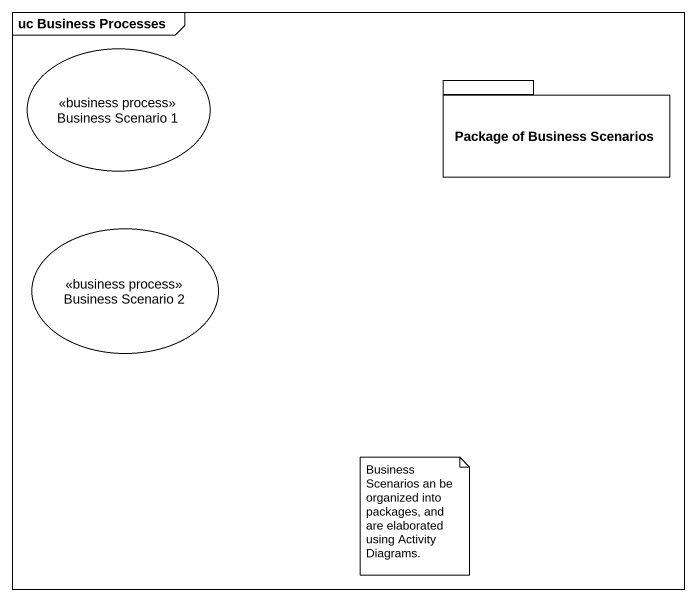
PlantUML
@startuml
mainframe uc Business Processes
usecase "Business Scenario 1" as Business_Scenario_1 <<business process>>
package "Package of Business Scenarios" as Package_of_Business {
}
usecase "Business Scenario 2" as Business_Scenario_2 <<business process>>
note as N1
  Business Scenarios an be organized into packages, and are elaborated using Activity Diagrams.
end note
@enduml
